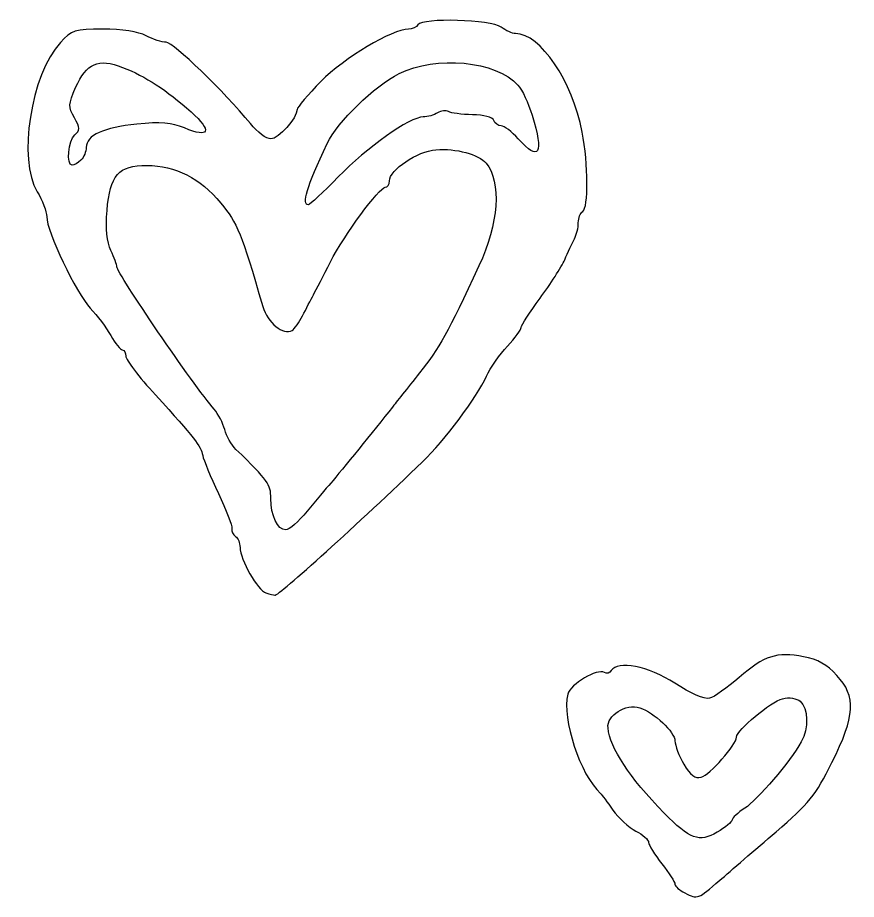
# Model space of a CAD drawing. Header units: centimetres. Extents: x -5.5 to 3.1, y -7.4 to 7.3.
# Drawn here: x -2.08 to 2.97, y -7.44 to -2.13 of the extents above; entities that cross this region are included whole.
import ezdxf

# ---------------------------------------------------------------- set-up
doc = ezdxf.new("R2010")
doc.units = ezdxf.units.CM
doc.header["$MEASUREMENT"] = 0
doc.layers.add('Layer 1', color=7, linetype='Continuous')

msp = doc.modelspace()

# ---------------------------------------------------------------- linework, layer by layer
at = {"layer": 'Layer 1'}
for points, knots in [([(-0.58438, -5.59176), (-0.6329, -5.57874), (-0.74083, -5.38931), (-0.74083, -5.31719), (-0.74083, -5.31719), (-0.74083, -5.29032), (-0.75305, -5.26078), (-0.76799, -5.25155), (-0.76799, -5.25155), (-0.78293, -5.24232), (-0.79282, -5.22078), (-0.78998, -5.20369), (-0.78998, -5.20369), (-0.78713, -5.1866), (-0.82336, -5.09152), (-0.87048, -4.9924), (-0.87048, -4.9924), (-0.9176, -4.89328), (-0.96037, -4.79031), (-0.96552, -4.76357), (-0.96552, -4.76357), (-0.9766, -4.70602), (-1.01336, -4.65901), (-1.25015, -4.39948), (-1.25015, -4.39948), (-1.34838, -4.29182), (-1.42874, -4.18659), (-1.42874, -4.16563), (-1.42874, -4.16563), (-1.42874, -4.14467), (-1.43808, -4.12751), (-1.44949, -4.12751), (-1.44949, -4.12751), (-1.4609, -4.12751), (-1.49233, -4.08881), (-1.51932, -4.04152), (-1.51932, -4.04152), (-1.54631, -3.99423), (-1.60183, -3.91981), (-1.64269, -3.87616), (-1.64269, -3.87616), (-1.72728, -3.78578), (-1.90493, -3.41308), (-1.90508, -3.32568), (-1.90508, -3.32568), (-1.90513, -3.29374), (-1.93065, -3.22594), (-1.96177, -3.17501), (-1.96177, -3.17501), (-2.07992, -2.98169), (-2.00087, -2.47159), (-1.82251, -2.27631), (-1.82251, -2.27631), (-1.75435, -2.20169), (-1.73632, -2.19606), (-1.56553, -2.19606), (-1.56553, -2.19606), (-1.45406, -2.19606), (-1.35206, -2.2116), (-1.30607, -2.23558), (-1.30607, -2.23558), (-1.26439, -2.25732), (-1.21017, -2.27518), (-1.18559, -2.27527), (-1.18559, -2.27527), (-1.14262, -2.27543), (-0.8351, -2.57241), (-0.67867, -2.76482), (-0.67867, -2.76482), (-0.63722, -2.81581), (-0.58147, -2.85752), (-0.55479, -2.85752), (-0.55479, -2.85752), (-0.50901, -2.85752), (-0.39684, -2.73151), (-0.39684, -2.68007), (-0.39684, -2.68007), (-0.39684, -2.667), (-0.33199, -2.59042), (-0.25274, -2.50989), (-0.25274, -2.50989), (-0.11647, -2.37138), (0.17721, -2.19604), (0.27288, -2.19604), (0.27288, -2.19604), (0.2957, -2.19604), (0.32173, -2.18413), (0.33073, -2.16958), (0.33073, -2.16958), (0.35722, -2.12671), (0.772, -2.13836), (0.83188, -2.18365), (0.83188, -2.18365), (0.86013, -2.20502), (0.89899, -2.2225), (0.91824, -2.2225), (0.91824, -2.2225), (1.06709, -2.2225), (1.26232, -2.51084), (1.31983, -2.81561), (1.31983, -2.81561), (1.35653, -3.01009), (1.35822, -3.27224), (1.32291, -3.29406), (1.32291, -3.29406), (1.30836, -3.30305), (1.29645, -3.33368), (1.29645, -3.36213), (1.29645, -3.36213), (1.29645, -3.39057), (1.28593, -3.43452), (1.27308, -3.45979), (1.27308, -3.45979), (1.26023, -3.48506), (1.23379, -3.54145), (1.21434, -3.58511), (1.21434, -3.58511), (1.19489, -3.62877), (1.12801, -3.73308), (1.06573, -3.81692), (1.06573, -3.81692), (1.00345, -3.90076), (0.95249, -3.97986), (0.95249, -3.99272), (0.95249, -3.99272), (0.95249, -4.00557), (0.91498, -4.05604), (0.86913, -4.10487), (0.86913, -4.10487), (0.82328, -4.1537), (0.7667, -4.23533), (0.74339, -4.28626), (0.74339, -4.28626), (0.6851, -4.41364), (0.4902, -4.67465), (0.35812, -4.8022), (0.35812, -4.8022), (-0.01694, -5.16441), (-0.51181, -5.61162), (-0.53146, -5.60611), (-0.53146, -5.60611), (-0.53748, -5.60442), (-0.5613, -5.59797), (-0.58439, -5.59177), (-0.58439, -5.59177), (-0.58439, -5.59177), (-0.58438, -5.59176), (-0.58438, -5.59176)], [0, 0, 0, 0, 0.0263158, 0.0263158, 0.0263158, 0.0263158, 0.0526316, 0.0526316, 0.0526316, 0.0526316, 0.0789474, 0.0789474, 0.0789474, 0.0789474, 0.1052632, 0.1052632, 0.1052632, 0.1052632, 0.1315789, 0.1315789, 0.1315789, 0.1315789, 0.1578947, 0.1578947, 0.1578947, 0.1578947, 0.1842105, 0.1842105, 0.1842105, 0.1842105, 0.2105263, 0.2105263, 0.2105263, 0.2105263, 0.2368421, 0.2368421, 0.2368421, 0.2368421, 0.2631579, 0.2631579, 0.2631579, 0.2631579, 0.2894737, 0.2894737, 0.2894737, 0.2894737, 0.3157895, 0.3157895, 0.3157895, 0.3157895, 0.3421053, 0.3421053, 0.3421053, 0.3421053, 0.3684211, 0.3684211, 0.3684211, 0.3684211, 0.3947368, 0.3947368, 0.3947368, 0.3947368, 0.4210526, 0.4210526, 0.4210526, 0.4210526, 0.4473684, 0.4473684, 0.4473684, 0.4473684, 0.4736842, 0.4736842, 0.4736842, 0.4736842, 0.5, 0.5, 0.5, 0.5, 0.5263158, 0.5263158, 0.5263158, 0.5263158, 0.5526316, 0.5526316, 0.5526316, 0.5526316, 0.5789474, 0.5789474, 0.5789474, 0.5789474, 0.6052632, 0.6052632, 0.6052632, 0.6052632, 0.6315789, 0.6315789, 0.6315789, 0.6315789, 0.6578947, 0.6578947, 0.6578947, 0.6578947, 0.6842105, 0.6842105, 0.6842105, 0.6842105, 0.7105263, 0.7105263, 0.7105263, 0.7105263, 0.7368421, 0.7368421, 0.7368421, 0.7368421, 0.7631579, 0.7631579, 0.7631579, 0.7631579, 0.7894737, 0.7894737, 0.7894737, 0.7894737, 0.8157895, 0.8157895, 0.8157895, 0.8157895, 0.8421053, 0.8421053, 0.8421053, 0.8421053, 0.8684211, 0.8684211, 0.8684211, 0.8684211, 0.8947368, 0.8947368, 0.8947368, 0.8947368, 0.9210526, 0.9210526, 0.9210526, 0.9210526, 0.9473684, 0.9473684, 0.9473684, 0.9473684, 1, 1, 1, 1]), ([(-1.69862, -2.9845), (-1.68116, -2.96704), (-1.66687, -2.93269), (-1.66687, -2.90817), (-1.66687, -2.90817), (-1.66687, -2.83608), (-1.56069, -2.78724), (-1.3617, -2.76779), (-1.3617, -2.76779), (-1.2198, -2.75392), (-1.15196, -2.75947), (-1.07611, -2.79116), (-1.07611, -2.79116), (-0.92354, -2.85491), (-0.9052, -2.81125), (-1.03556, -2.69463), (-1.03556, -2.69463), (-1.18371, -2.5621), (-1.30793, -2.48125), (-1.44818, -2.42608), (-1.44818, -2.42608), (-1.59343, -2.36895), (-1.66616, -2.40044), (-1.73057, -2.54837), (-1.73057, -2.54837), (-1.77452, -2.64931), (-1.77519, -2.66535), (-1.73815, -2.73033), (-1.73815, -2.73033), (-1.70314, -2.79174), (-1.70272, -2.8059), (-1.73512, -2.83279), (-1.73512, -2.83279), (-1.77456, -2.86552), (-1.78806, -3.01625), (-1.75154, -3.01625), (-1.75154, -3.01625), (-1.7399, -3.01625), (-1.71609, -3.00196), (-1.69862, -2.9845)], [0, 0, 0, 0, 0.0909091, 0.0909091, 0.0909091, 0.0909091, 0.1818182, 0.1818182, 0.1818182, 0.1818182, 0.2727273, 0.2727273, 0.2727273, 0.2727273, 0.3636364, 0.3636364, 0.3636364, 0.3636364, 0.4545455, 0.4545455, 0.4545455, 0.4545455, 0.5454545, 0.5454545, 0.5454545, 0.5454545, 0.6363636, 0.6363636, 0.6363636, 0.6363636, 0.7272727, 0.7272727, 0.7272727, 0.7272727, 0.8181818, 0.8181818, 0.8181818, 0.8181818, 1, 1, 1, 1]), ([(-0.1497, -3.08607), (0.02158, -2.90914), (0.28198, -2.72549), (0.36254, -2.72481), (0.36254, -2.72481), (0.38871, -2.7246), (0.4274, -2.71347), (0.44854, -2.7001), (0.44854, -2.7001), (0.46967, -2.68673), (0.4991, -2.68329), (0.51393, -2.69246), (0.51393, -2.69246), (0.52876, -2.70163), (0.59394, -2.71012), (0.65877, -2.71134), (0.65877, -2.71134), (0.72625, -2.71261), (0.78124, -2.72736), (0.78741, -2.74584), (0.78741, -2.74584), (0.79333, -2.7636), (0.81307, -2.77813), (0.83128, -2.77813), (0.83128, -2.77813), (0.84949, -2.77813), (0.89621, -2.81385), (0.93511, -2.85751), (0.93511, -2.85751), (1.06065, -2.99841), (1.08944, -2.94868), (1.01822, -2.71391), (1.01822, -2.71391), (0.99647, -2.64221), (0.95814, -2.56086), (0.93305, -2.53313), (0.93305, -2.53313), (0.80134, -2.38759), (0.43746, -2.3521), (0.2176, -2.46335), (0.2176, -2.46335), (0.06856, -2.53877), (-0.15481, -2.75601), (-0.21542, -2.88448), (-0.21542, -2.88448), (-0.34003, -3.14863), (-0.3723, -3.25438), (-0.3283, -3.25438), (-0.3283, -3.25438), (-0.31969, -3.25438), (-0.23932, -3.17864), (-0.14971, -3.08607), (-0.14971, -3.08607), (-0.14971, -3.08607), (-0.1497, -3.08607), (-0.1497, -3.08607)], [0, 0, 0, 0, 0.0666667, 0.0666667, 0.0666667, 0.0666667, 0.1333333, 0.1333333, 0.1333333, 0.1333333, 0.2, 0.2, 0.2, 0.2, 0.2666667, 0.2666667, 0.2666667, 0.2666667, 0.3333333, 0.3333333, 0.3333333, 0.3333333, 0.4, 0.4, 0.4, 0.4, 0.4666667, 0.4666667, 0.4666667, 0.4666667, 0.5333333, 0.5333333, 0.5333333, 0.5333333, 0.6, 0.6, 0.6, 0.6, 0.6666667, 0.6666667, 0.6666667, 0.6666667, 0.7333333, 0.7333333, 0.7333333, 0.7333333, 0.8, 0.8, 0.8, 0.8, 0.8666667, 0.8666667, 0.8666667, 0.8666667, 1, 1, 1, 1]), ([(-0.33687, -5.09984), (-0.28581, -5.03799), (-0.22187, -4.96161), (-0.19478, -4.93009), (-0.19478, -4.93009), (-0.12727, -4.85155), (0.06452, -4.61559), (0.17736, -4.47223), (0.17736, -4.47223), (0.19488, -4.44998), (0.268, -4.35746), (0.33985, -4.26663), (0.33985, -4.26663), (0.46063, -4.11395), (0.50652, -4.0314), (0.69805, -3.6221), (0.69805, -3.6221), (0.8168, -3.36835), (0.83446, -3.11586), (0.74132, -3.00363), (0.74132, -3.00363), (0.69681, -2.95), (0.55949, -2.91309), (0.43898, -2.92237), (0.43898, -2.92237), (0.32743, -2.93095), (0.15875, -3.04388), (0.15875, -3.10998), (0.15875, -3.10998), (0.15875, -3.13119), (0.1477, -3.14854), (0.13418, -3.14854), (0.13418, -3.14854), (0.09724, -3.14854), (-0.11167, -3.43299), (-0.19616, -3.59835), (-0.19616, -3.59835), (-0.23705, -3.67838), (-0.28327, -3.76767), (-0.29887, -3.79677), (-0.29887, -3.79677), (-0.31447, -3.82587), (-0.34366, -3.88219), (-0.36373, -3.92192), (-0.36373, -3.92192), (-0.3838, -3.96165), (-0.41251, -4.00175), (-0.42753, -4.01103), (-0.42753, -4.01103), (-0.47883, -4.04274), (-0.57529, -3.9637), (-0.60348, -3.86685), (-0.60348, -3.86685), (-0.73354, -3.42008), (-0.75509, -3.3671), (-0.85685, -3.24392), (-0.85685, -3.24392), (-0.98222, -3.09217), (-1.12833, -3.01763), (-1.30204, -3.01682), (-1.30204, -3.01682), (-1.47236, -3.01603), (-1.52441, -3.07517), (-1.54168, -3.28915), (-1.54168, -3.28915), (-1.55052, -3.39865), (-1.54278, -3.47823), (-1.51828, -3.52963), (-1.51828, -3.52963), (-1.49814, -3.57188), (-1.48166, -3.61612), (-1.48166, -3.62793), (-1.48166, -3.62793), (-1.48166, -3.66699), (-1.01871, -4.34519), (-0.89682, -4.48468), (-0.89682, -4.48468), (-0.87139, -4.51378), (-0.84275, -4.56916), (-0.83318, -4.60774), (-0.83318, -4.60774), (-0.82361, -4.64632), (-0.79314, -4.6999), (-0.76548, -4.7268), (-0.76548, -4.7268), (-0.56962, -4.91729), (-0.55568, -4.93692), (-0.55565, -5.0222), (-0.55565, -5.0222), (-0.55562, -5.1264), (-0.51478, -5.21228), (-0.46527, -5.21228), (-0.46527, -5.21228), (-0.44571, -5.21228), (-0.38792, -5.16168), (-0.33686, -5.09983), (-0.33686, -5.09983), (-0.33686, -5.09983), (-0.33687, -5.09984), (-0.33687, -5.09984)], [0, 0, 0, 0, 0.0384615, 0.0384615, 0.0384615, 0.0384615, 0.0769231, 0.0769231, 0.0769231, 0.0769231, 0.1153846, 0.1153846, 0.1153846, 0.1153846, 0.1538462, 0.1538462, 0.1538462, 0.1538462, 0.1923077, 0.1923077, 0.1923077, 0.1923077, 0.2307692, 0.2307692, 0.2307692, 0.2307692, 0.2692308, 0.2692308, 0.2692308, 0.2692308, 0.3076923, 0.3076923, 0.3076923, 0.3076923, 0.3461538, 0.3461538, 0.3461538, 0.3461538, 0.3846154, 0.3846154, 0.3846154, 0.3846154, 0.4230769, 0.4230769, 0.4230769, 0.4230769, 0.4615385, 0.4615385, 0.4615385, 0.4615385, 0.5, 0.5, 0.5, 0.5, 0.5384615, 0.5384615, 0.5384615, 0.5384615, 0.5769231, 0.5769231, 0.5769231, 0.5769231, 0.6153846, 0.6153846, 0.6153846, 0.6153846, 0.6538462, 0.6538462, 0.6538462, 0.6538462, 0.6923077, 0.6923077, 0.6923077, 0.6923077, 0.7307692, 0.7307692, 0.7307692, 0.7307692, 0.7692308, 0.7692308, 0.7692308, 0.7692308, 0.8076923, 0.8076923, 0.8076923, 0.8076923, 0.8461538, 0.8461538, 0.8461538, 0.8461538, 0.8846154, 0.8846154, 0.8846154, 0.8846154, 0.9230769, 0.9230769, 0.9230769, 0.9230769, 1, 1, 1, 1]), ([(1.93807, -7.39862), (1.90533, -7.38251), (1.87854, -7.35898), (1.87854, -7.34633), (1.87854, -7.34633), (1.87854, -7.33368), (1.84282, -7.27824), (1.79916, -7.22312), (1.79916, -7.22312), (1.7555, -7.168), (1.71978, -7.11004), (1.71978, -7.09432), (1.71978, -7.09432), (1.71978, -7.0786), (1.685, -7.04775), (1.64249, -7.02577), (1.64249, -7.02577), (1.59998, -7.00379), (1.53805, -6.94693), (1.50486, -6.89941), (1.50486, -6.89941), (1.47167, -6.8519), (1.43796, -6.80707), (1.42994, -6.79979), (1.42994, -6.79979), (1.30775, -6.68891), (1.19623, -6.34967), (1.23334, -6.20178), (1.23334, -6.20178), (1.24884, -6.14001), (1.41022, -6.04439), (1.45366, -6.07123), (1.45366, -6.07123), (1.46705, -6.0795), (1.48548, -6.07417), (1.49462, -6.05938), (1.49462, -6.05938), (1.5341, -5.9955), (1.71729, -6.03204), (1.87783, -6.1358), (1.87783, -6.1358), (1.97219, -6.19679), (2.05772, -6.23386), (2.08663, -6.2263), (2.08663, -6.2263), (2.11356, -6.21926), (2.19384, -6.16277), (2.26503, -6.10077), (2.26503, -6.10077), (2.416, -5.96928), (2.49011, -5.9454), (2.65285, -5.97581), (2.65285, -5.97581), (2.73743, -5.99161), (2.79525, -6.02395), (2.85349, -6.08802), (2.85349, -6.08802), (2.97068, -6.21695), (2.96417, -6.33137), (2.82354, -6.61375), (2.82354, -6.61375), (2.72612, -6.80938), (2.68343, -6.86227), (2.48706, -7.03063), (2.48706, -7.03063), (2.36337, -7.13668), (2.21088, -7.26803), (2.14821, -7.32251), (2.14821, -7.32251), (2.01619, -7.43727), (2.01641, -7.43719), (1.93805, -7.39863), (1.93805, -7.39863), (1.93805, -7.39863), (1.93807, -7.39862), (1.93807, -7.39862)], [0, 0, 0, 0, 0.05, 0.05, 0.05, 0.05, 0.1, 0.1, 0.1, 0.1, 0.15, 0.15, 0.15, 0.15, 0.2, 0.2, 0.2, 0.2, 0.25, 0.25, 0.25, 0.25, 0.3, 0.3, 0.3, 0.3, 0.35, 0.35, 0.35, 0.35, 0.4, 0.4, 0.4, 0.4, 0.45, 0.45, 0.45, 0.45, 0.5, 0.5, 0.5, 0.5, 0.55, 0.55, 0.55, 0.55, 0.6, 0.6, 0.6, 0.6, 0.65, 0.65, 0.65, 0.65, 0.7, 0.7, 0.7, 0.7, 0.75, 0.75, 0.75, 0.75, 0.8, 0.8, 0.8, 0.8, 0.85, 0.85, 0.85, 0.85, 0.9, 0.9, 0.9, 0.9, 1, 1, 1, 1]), ([(2.2225, -6.95853), (2.2225, -6.94684), (2.25687, -6.91528), (2.29887, -6.88838), (2.29887, -6.88838), (2.37315, -6.84082), (2.57257, -6.6066), (2.63922, -6.48863), (2.63922, -6.48863), (2.68412, -6.40915), (2.68092, -6.28426), (2.63295, -6.24445), (2.63295, -6.24445), (2.61021, -6.22558), (2.56527, -6.21891), (2.52645, -6.22865), (2.52645, -6.22865), (2.45493, -6.2466), (2.24896, -6.41867), (2.24896, -6.46046), (2.24896, -6.46046), (2.24896, -6.50486), (2.08675, -6.68869), (2.03582, -6.70201), (2.03582, -6.70201), (2.00029, -6.7113), (1.97119, -6.68922), (1.93245, -6.62356), (1.93245, -6.62356), (1.9028, -6.5733), (1.87854, -6.51011), (1.87854, -6.48313), (1.87854, -6.48313), (1.87854, -6.42998), (1.75238, -6.31099), (1.66744, -6.28403), (1.66744, -6.28403), (1.58137, -6.25671), (1.46728, -6.32795), (1.47511, -6.40412), (1.47511, -6.40412), (1.48777, -6.52727), (1.60135, -6.69975), (1.81394, -6.91866), (1.81394, -6.91866), (1.96593, -7.07517), (2.02495, -7.09632), (2.13251, -7.03286), (2.13251, -7.03286), (2.182, -7.00366), (2.22249, -6.97021), (2.22249, -6.95852), (2.22249, -6.95852), (2.22249, -6.95852), (2.2225, -6.95853), (2.2225, -6.95853)], [0, 0, 0, 0, 0.0666667, 0.0666667, 0.0666667, 0.0666667, 0.1333333, 0.1333333, 0.1333333, 0.1333333, 0.2, 0.2, 0.2, 0.2, 0.2666667, 0.2666667, 0.2666667, 0.2666667, 0.3333333, 0.3333333, 0.3333333, 0.3333333, 0.4, 0.4, 0.4, 0.4, 0.4666667, 0.4666667, 0.4666667, 0.4666667, 0.5333333, 0.5333333, 0.5333333, 0.5333333, 0.6, 0.6, 0.6, 0.6, 0.6666667, 0.6666667, 0.6666667, 0.6666667, 0.7333333, 0.7333333, 0.7333333, 0.7333333, 0.8, 0.8, 0.8, 0.8, 0.8666667, 0.8666667, 0.8666667, 0.8666667, 1, 1, 1, 1])]:
    msp.add_open_spline(points, degree=3, knots=knots, dxfattribs=at)

doc.saveas('drawing.dxf')
